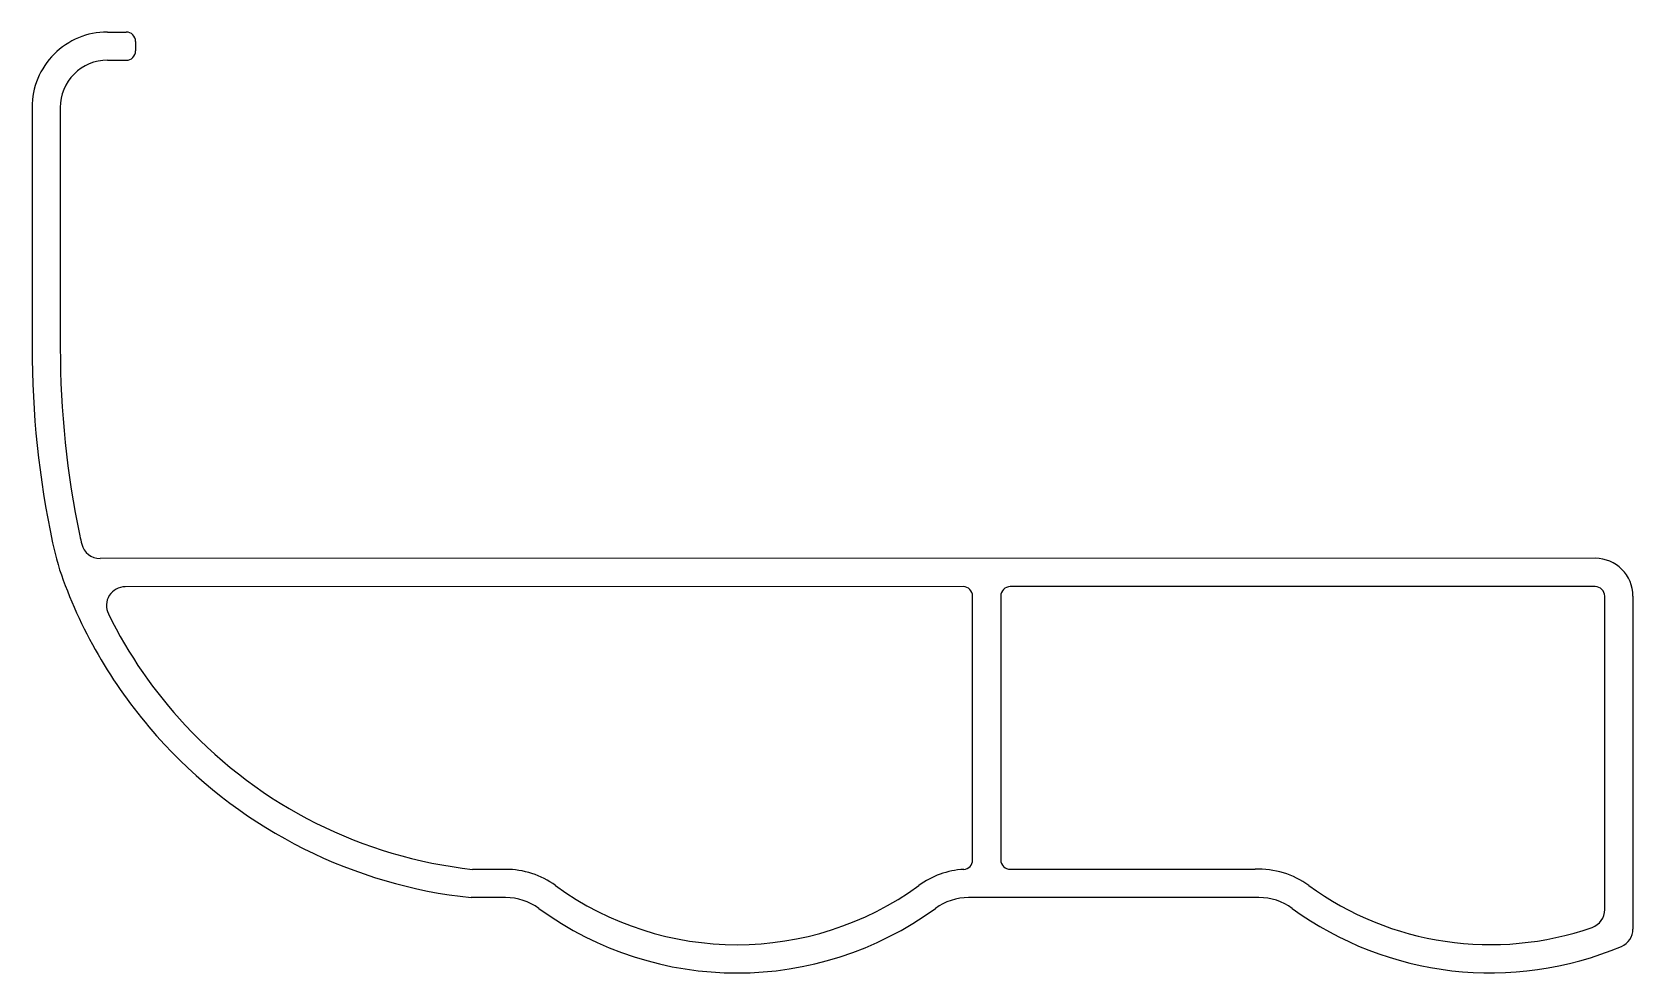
# Model space of a CAD drawing. Extents: x 789.8 to 874.8, y 494.2 to 544.1.
import ezdxf

# ---------------------------------------------------------------- set-up
doc = ezdxf.new("R2010")
doc.units = 0
doc.layers.get('0').update_dxf_attribs({"linetype": 'CONTINUOUS'})

msp = doc.modelspace()

# ---------------------------------------------------------------- linework, layer by layer
for p, q in [((793.775, 544.114), (794.775, 544.114)), ((795.275, 543.614), (795.275, 543.114)), ((793.775, 542.614), (794.775, 542.614)), ((789.775, 540.113), (789.776, 527.38)), ((791.275, 540.113), (791.276, 527.355)), ((872.777, 516.184), (793.386, 516.177)), ((839.212, 514.681), (794.728, 514.677)), ((872.777, 514.684), (841.712, 514.681)), ((839.714, 500.176), (839.712, 514.181)), ((841.212, 514.181), (841.214, 500.182)), ((873.279, 497.542), (873.278, 514.184)), ((874.778, 514.184), (874.779, 496.513)), ((814.922, 499.679), (813.165, 499.679)), ((841.714, 499.682), (854.714, 499.682)), ((814.922, 498.179), (813.084, 498.179)), ((854.922, 498.182), (839.505, 498.181))]:
    msp.add_line(p, q)
for centre, radius, start, end in [((793.775, 540.114), 4, 90, 180.00391), ((794.775, 543.614), 0.5, 0, 90), ((793.775, 540.114), 2.5, 90, 180.00391), ((794.775, 543.114), 0.5, 270, 0), ((839.777, 527.385), 50, 180.00488, 191.97166), ((839.784, 527.359), 48.507, 180.00529, 191.87514), ((805.505, 520.115), 14.966, 191.96303, 201.03232), ((805.666, 520.187), 13.644, 191.88049, 193.77052), ((793.386, 517.177), 1, 193.78658, 270.00487), ((872.778, 514.184), 2, 0.00494, 90.0048), ((815.906, 524.109), 26.107, 201.0206, 223.00291), ((794.728, 513.677), 1, 90.00486, 206.22377), ((839.212, 514.181), 0.5, 0.00488, 90.00488), ((841.712, 514.181), 0.5, 90.00488, 180.00488), ((872.778, 514.184), 0.5, 0.00487, 90.00481), ((815.904, 524.108), 24.605, 206.22354, 223.00448), ((815.831, 524.037), 24.504, 222.9996, 263.75366), ((815.832, 524.038), 26.005, 223.0002, 263.93543), ((839.214, 500.176), 0.5, 273.52536, 0.00488), ((841.714, 500.182), 0.5, 180.00488, 270.02008), ((814.923, 495.179), 4.5, 53.95143, 90.00482), ((839.523, 495.145), 4.541, 93.52536, 125.97723), ((854.904, 495.146), 4.541, 54.03266, 92.40197), ((814.923, 495.179), 3, 53.95148, 90.00676), ((827.212, 512.064), 16.384, 233.95112, 306.05856), ((839.505, 495.181), 3, 90.00491, 126.05829), ((854.923, 495.182), 3, 53.95205, 90.01234), ((867.212, 512.067), 16.384, 233.95089, 289.22923), ((827.212, 512.064), 17.884, 233.95096, 306.05865), ((867.212, 512.068), 17.884, 233.95136, 292.88785), ((872.279, 497.542), 1, 289.22903, 0.00476), ((873.779, 496.513), 1, 292.88804, 0.00477)]:
    msp.add_arc(centre, radius, start, end)

doc.saveas('drawing.dxf')
